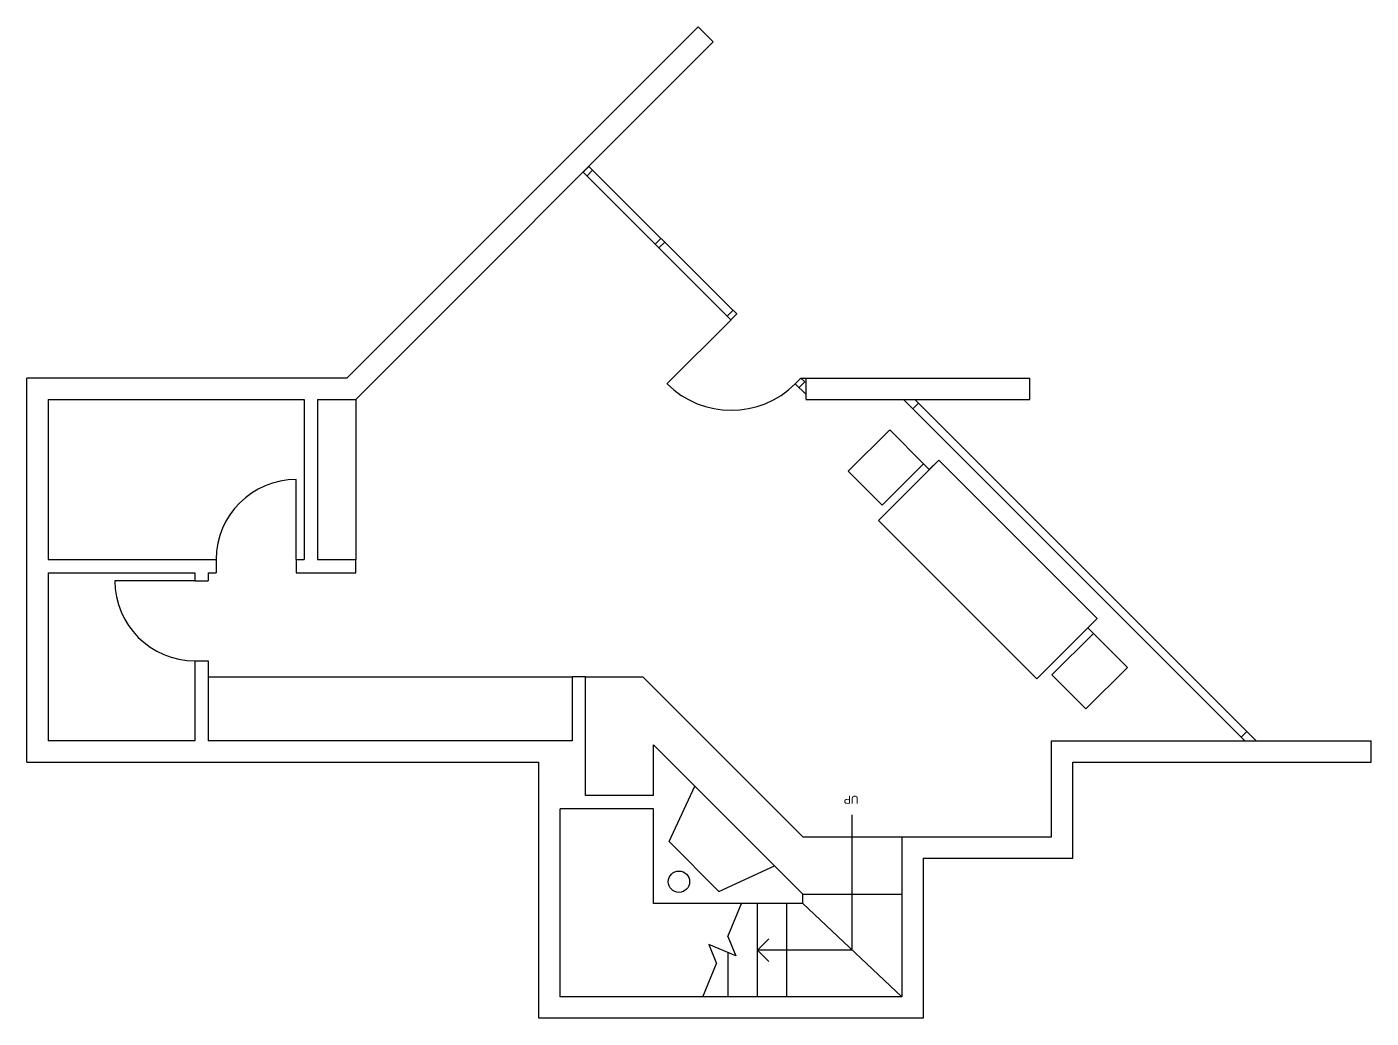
# Model space of a CAD drawing. Header units: inches. Extents: x -16659 to 2747, y 141 to 7454.
# Drawn here: x -11101 to -10597, y 1508 to 1879 of the extents above; entities that cross this region are included whole.
import ezdxf

# ---------------------------------------------------------------- set-up
doc = ezdxf.new("R2010")
doc.units = ezdxf.units.IN
doc.header["$LTSCALE"] = 0.5
doc.header["$MEASUREMENT"] = 0
for name, color, linetype in [('A-doors', 254, 'Continuous'), ('A-furniture', 33, 'Continuous'), ('A-glazing', 252, 'Continuous'), ('A-millwork', 252, 'Continuous'), ('A-stairs', 252, 'Continuous'), ('A-text', 254, 'Continuous'), ('A-walls', 7, 'Continuous')]:
    doc.layers.add(name, color=color, linetype=linetype)

msp = doc.modelspace()

# ---------------------------------------------------------------- linework, layer by layer
at = {"layer": 'A-doors'}
for p, q in [((-10837.43, 1769.55), (-10861.47, 1745.51)), ((-11000.46, 1679.67), (-11000.46, 1709.67)), ((-11038.46, 1671.67), (-11068.46, 1671.67))]:
    msp.add_line(p, q, dxfattribs=at)
for centre, radius, start, end in [((-10837.39, 1769.59), 34, 225, 315), ((-11000.46, 1679.67), 30, 90, 180), ((-11038.46, 1671.67), 30, 180, 270)]:
    msp.add_arc(centre, radius, start, end, dxfattribs=at)
at = {"layer": 'A-furniture'}
msp.add_lwpolyline([(-10777.96, 1728.26), (-10793.51, 1712.71), (-10780.79, 1699.98), (-10765.23, 1715.54), (-10777.96, 1728.26), (-10765.23, 1715.54), (-10763.11, 1713.42), (-10759.57, 1716.95), (-10782.2, 1694.32), (-10722.8, 1634.93), (-10700.18, 1657.55), (-10759.57, 1716.95), (-10700.18, 1657.55), (-10703.71, 1654.02), (-10701.59, 1651.9), (-10717.15, 1636.34), (-10704.42, 1623.61), (-10688.86, 1639.17), (-10701.59, 1651.9)], dxfattribs=at)
at = {"layer": 'A-glazing'}
for p, q in [((-10837.49, 1769.49), (-10892.9, 1824.91)), ((-10892.86, 1824.95), (-10890.74, 1827.07)), ((-10891.45, 1823.54), (-10889.33, 1825.66)), ((-10836.68, 1773.01), (-10890.74, 1827.07)), ((-10889.33, 1825.66), (-10890.74, 1827.07)), ((-10865.9, 1797.91), (-10863.74, 1800.07)), ((-10864.49, 1796.49), (-10862.32, 1798.66)), ((-10838.8, 1771), (-10836.68, 1773.12)), ((-10837.39, 1769.59), (-10835.27, 1771.71)), ((-10835.27, 1771.71), (-10836.68, 1773.12)), ((-10813.35, 1745.55), (-10811.23, 1747.67)), ((-10813.35, 1745.55), (-10809.46, 1741.66)), ((-10811.93, 1744.13), (-10809.81, 1746.25)), ((-10811.23, 1747.67), (-10809.46, 1747.67)), ((-10809.81, 1746.25), (-10811.23, 1747.67)), ((-10772.8, 1739.67), (-10644.8, 1611.67)), ((-10768.56, 1739.67), (-10640.56, 1611.67)), ((-10767.14, 1738.25), (-10769.27, 1736.13)), ((-10646.22, 1613.08), (-10644.09, 1615.2))]:
    msp.add_line(p, q, dxfattribs=at)
at = {"layer": 'A-millwork'}
for p, q in [((-10978.14, 1739.67), (-10978.14, 1679.67)), ((-11033.46, 1635.67), (-10897.01, 1635.67))]:
    msp.add_line(p, q, dxfattribs=at)
at = {"layer": 'A-stairs'}
for p, q in [((-10892.01, 1635.67), (-10870.55, 1635.67)), ((-10810.55, 1575.67), (-10870.55, 1635.67)), ((-10810.55, 1575.67), (-10773.46, 1575.67)), ((-10810.55, 1554.2), (-10773.46, 1554.2)), ((-10838.65, 1538.25), (-10833.5, 1550.67)), ((-10827.5, 1515.67), (-10827.5, 1550.67)), ((-10816.5, 1515.67), (-10816.5, 1550.67)), ((-10838.65, 1538.25), (-10835.67, 1531.06)), ((-10845.83, 1535.27), (-10842.86, 1528.09)), ((-10835.67, 1531.06), (-10845.83, 1535.27)), ((-10838.5, 1515.67), (-10838.5, 1532.24)), ((-10848, 1515.67), (-10842.86, 1528.09))]:
    msp.add_line(p, q, dxfattribs=at)
at = {"layer": 'A-text'}
for p, q in [((-10792, 1533.17), (-10792, 1583.91)), ((-10773.46, 1515.67), (-10810.55, 1550.67)), ((-10827.5, 1533.17), (-10823.26, 1537.41)), ((-10827.5, 1533.17), (-10823.26, 1528.93)), ((-10792, 1533.17), (-10827.5, 1533.17))]:
    msp.add_line(p, q, dxfattribs=at)
at = {"layer": 'A-walls'}
for p, q in [((-10981.46, 1747.67), (-10849.75, 1879.38)), ((-10849.75, 1879.38), (-10844.09, 1873.72)), ((-10844.09, 1873.72), (-10978.14, 1739.67)), ((-11101.46, 1603.67), (-11101.46, 1747.67)), ((-10981.46, 1747.67), (-11101.46, 1747.67)), ((-10809.46, 1747.67), (-10725.46, 1747.67)), ((-10809.46, 1747.67), (-10809.46, 1739.78)), ((-10725.46, 1739.67), (-10725.46, 1747.67)), ((-11093.46, 1739.67), (-10997.46, 1739.67)), ((-11093.46, 1739.67), (-11093.46, 1679.67)), ((-10997.46, 1739.67), (-10997.46, 1679.67)), ((-10992.46, 1739.67), (-10978.14, 1739.67)), ((-10992.46, 1739.67), (-10992.46, 1679.67)), ((-10809.46, 1739.67), (-10725.46, 1739.67)), ((-11093.46, 1679.67), (-11030.46, 1679.67)), ((-11030.46, 1679.67), (-11030.46, 1674.67)), ((-11000.46, 1679.67), (-11000.46, 1674.67)), ((-11000.46, 1679.67), (-10997.46, 1679.67)), ((-11000.46, 1679.67), (-10997.46, 1679.67)), ((-10992.46, 1679.67), (-10978.14, 1679.67)), ((-10978.14, 1674.67), (-10978.14, 1679.67)), ((-11093.46, 1674.67), (-11093.46, 1611.67)), ((-11093.46, 1674.67), (-11038.46, 1674.67)), ((-11038.46, 1674.67), (-11038.46, 1671.67)), ((-11033.46, 1674.67), (-11033.46, 1671.67)), ((-11033.46, 1674.67), (-11030.46, 1674.67)), ((-11033.46, 1674.67), (-11030.46, 1674.67)), ((-11000.46, 1674.67), (-10978.14, 1674.67)), ((-11038.46, 1671.67), (-11033.46, 1671.67)), ((-11038.46, 1641.67), (-11038.46, 1611.67)), ((-11038.46, 1641.67), (-11033.46, 1641.67)), ((-11033.46, 1641.67), (-11033.46, 1611.67)), ((-10897.01, 1635.67), (-10897.01, 1611.67)), ((-10892.01, 1635.67), (-10897.01, 1635.67)), ((-10892.01, 1591.11), (-10892.01, 1635.67)), ((-11038.46, 1611.67), (-11093.46, 1611.67)), ((-10897.01, 1611.67), (-11033.46, 1611.67)), ((-10866.46, 1610.11), (-10850.99, 1594.64)), ((-10866.46, 1591.11), (-10866.46, 1610.11)), ((-10717.27, 1611.67), (-10597.46, 1611.67)), ((-10717.27, 1575.67), (-10717.27, 1611.67)), ((-10597.46, 1603.67), (-10597.46, 1611.67)), ((-11101.46, 1603.67), (-10909.46, 1603.67)), ((-10909.46, 1507.67), (-10909.46, 1603.67)), ((-10709.27, 1603.67), (-10597.46, 1603.67)), ((-10709.27, 1567.67), (-10709.27, 1603.67)), ((-10860.69, 1573.84), (-10850.99, 1594.64)), ((-10821.01, 1564.67), (-10850.99, 1594.64)), ((-10866.46, 1591.11), (-10892.01, 1591.11)), ((-10901.46, 1515.67), (-10901.46, 1586.11)), ((-10866.46, 1586.11), (-10901.46, 1586.11)), ((-10866.46, 1550.67), (-10866.46, 1586.11)), ((-10860.69, 1573.84), (-10841.96, 1555.11)), ((-10773.46, 1575.67), (-10773.46, 1515.67)), ((-10773.46, 1575.67), (-10717.27, 1575.67)), ((-10765.46, 1567.67), (-10765.46, 1507.67)), ((-10765.46, 1567.67), (-10709.27, 1567.67)), ((-10841.96, 1555.11), (-10821.15, 1564.81)), ((-10821.01, 1564.67), (-10810.55, 1554.2)), ((-10810.55, 1550.67), (-10810.55, 1554.2)), ((-10810.55, 1550.67), (-10866.46, 1550.67)), ((-10773.46, 1515.67), (-10901.46, 1515.67)), ((-10765.46, 1507.67), (-10909.46, 1507.67))]:
    msp.add_line(p, q, dxfattribs=at)
msp.add_circle((-10856.98, 1558.82), 4, dxfattribs=at)

# ---------------------------------------------------------------- texts
at = {"layer": 'A-text'}
msp.add_text('UP', height=3, rotation=180, dxfattribs=at).set_placement((-10789.63, 1591.03))

doc.saveas('drawing.dxf')
